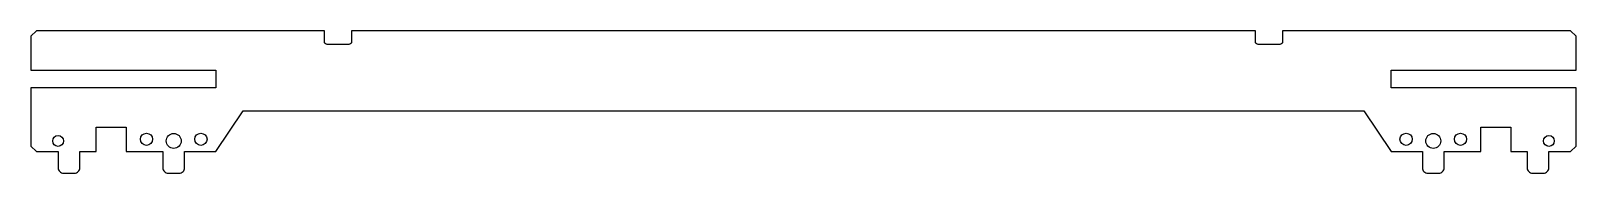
# Model space of a CAD drawing. Header units: millimetres. Extents: x 0 to 568, y -8 to 45.
import ezdxf

# ---------------------------------------------------------------- set-up
doc = ezdxf.new("R2010")
doc.units = ezdxf.units.MM

msp = doc.modelspace()

# ---------------------------------------------------------------- linework, layer by layer
msp.add_lwpolyline([(566, 0), (568, 2), (568, 23.5), (500, 23.5), (500, 30), (568, 30), (568, 42.5), (566, 44.5), (460.1, 44.5), (460.1, 40.5, -0.414214), (459.1, 39.5), (451.1, 39.5, -0.414214), (450.1, 40.5), (450.1, 44.5), (117.9, 44.5), (117.9, 40.5, -0.414214), (116.9, 39.5), (108.9, 39.5, -0.414214), (107.9, 40.5), (107.9, 44.5), (2, 44.5), (0, 42.5), (0, 30), (68, 30), (68, 23.5), (0, 23.5), (0, 2), (2, 0), (10, 0), (10, -6, 0.414214), (12, -8), (16, -8, 0.414214), (18, -6), (18, 0), (24, 0), (24, 9), (35, 9), (35, 0), (48.5, 0), (48.5, -6, 0.414214), (50.5, -8), (54.5, -8, 0.414214), (56.5, -6), (56.5, 0), (68, 0), (78, 15), (490, 15), (500, 0), (511.5, 0), (511.5, -6, 0.414214), (513.5, -8), (517.5, -8, 0.414214), (519.5, -6), (519.5, 0), (533, 0), (533, 9), (544, 9), (544, 0), (550, 0), (550, -6, 0.414214), (552, -8), (556, -8, 0.414214), (558, -6), (558, 0)], format="xyb", close=True)
for centre, radius in [((10, 3.9), 2), ((42.5, 4.5), 2.25), ((52.5, 3.9), 2.75), ((62.5, 4.5), 2.25), ((505.5, 4.5), 2.25), ((515.5, 3.9), 2.75), ((525.5, 4.5), 2.25), ((558, 3.9), 2)]:
    msp.add_circle(centre, radius)

doc.saveas('drawing.dxf')
